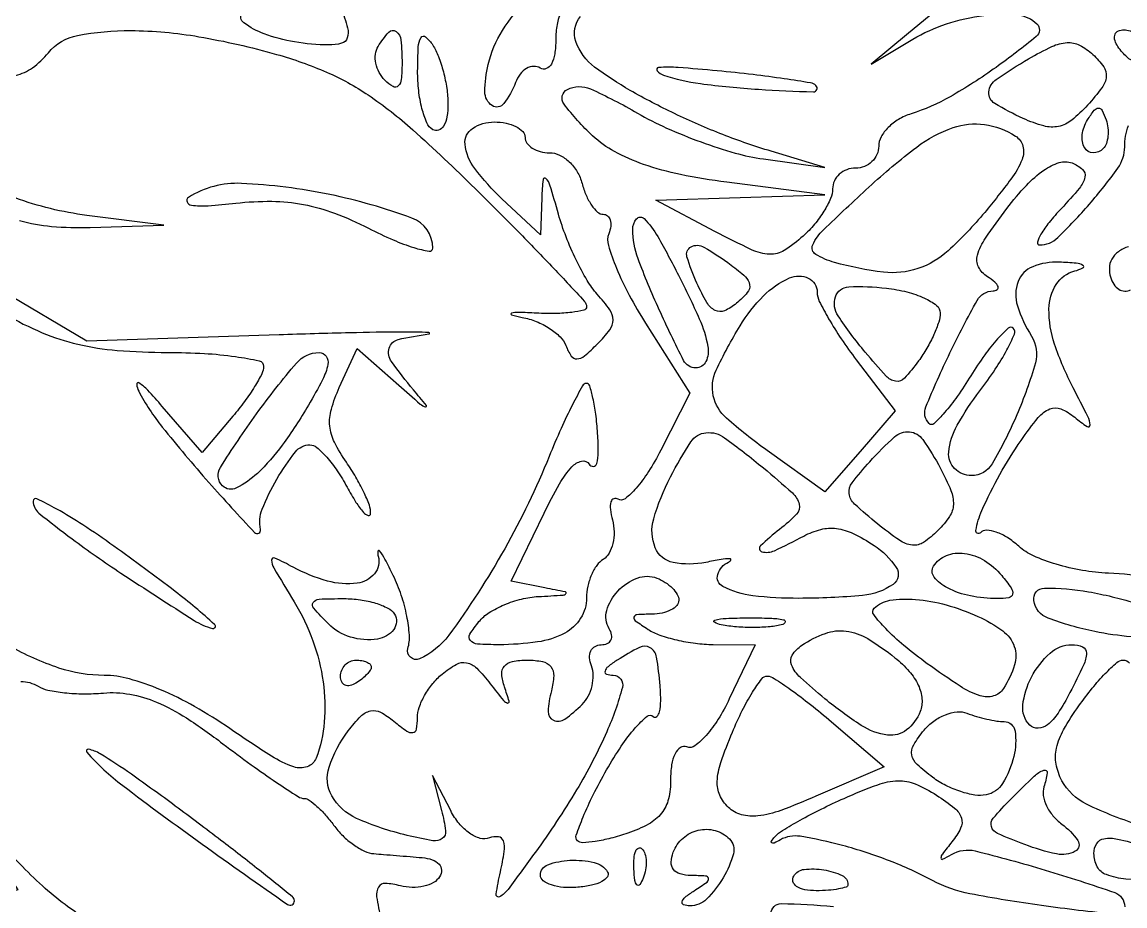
# Model space of a CAD drawing. Header units: inches. Extents: x -279 to 561, y -345 to 342.
# Drawn here: x -210.813 to -210.287, y -299.956 to -299.535 of the extents above; entities that cross this region are included whole.
import ezdxf

# ---------------------------------------------------------------- set-up
doc = ezdxf.new("R2010")
doc.units = ezdxf.units.IN
doc.header["$LTSCALE"] = 0.5
doc.header["$MEASUREMENT"] = 0

msp = doc.modelspace()

# ---------------------------------------------------------------- linework, layer by layer
for points in [[(-205.72684, -301.74723, -0.00001), (-206.54741, -301.74907, -0.000412)], [(-206.54191, -301.73765, -0.00001), (-205.72683, -301.73995, -0.41338)], [(-210.37256, -299.52519), (-210.39045, -299.53998), (-210.40835, -299.55477), (-210.38846, -299.54291, -0.055217), (-210.37245, -299.53562, -0.048644), (-210.35453, -299.53161, -0.051879)], [(-210.66082, -299.52814, -0.022649), (-210.65775, -299.53746, -0.151589), (-210.65789, -299.54228, -0.251259), (-210.66063, -299.54483, -0.066353), (-210.66678, -299.5456, -0.038957), (-210.68301, -299.54421, -0.049145), (-210.69756, -299.54031, -0.067315), (-210.7071, -299.53516, -0.392307), (-210.70811, -299.53004, 0.455397)], [(-210.33857, -299.53131, -0.176975), (-210.3293, -299.53562, -0.442273), (-210.32958, -299.54155, -0.017672), (-210.34876, -299.55629, -0.025616), (-210.37065, -299.57028, -0.052574), (-210.38928, -299.57843, 0.057843), (-210.39517, -299.58108, 0.061637), (-210.40016, -299.58497, 0.069168), (-210.40355, -299.58944, 0.128165), (-210.40469, -299.59382, -0.103835), (-210.40553, -299.59782, -0.09895), (-210.40792, -299.60123, -0.096745), (-210.41148, -299.60351, -0.09444), (-210.41568, -299.60431, 0.088446), (-210.41987, -299.60506, 0.09481), (-210.42344, -299.60721, 0.09999), (-210.42582, -299.61041, 0.110746), (-210.42667, -299.61417, -0.102195), (-210.42763, -299.61883, -0.037121), (-210.43077, -299.62484, -0.034926), (-210.43529, -299.6311, -0.034966), (-210.44064, -299.63667, -0.043367), (-210.4497, -299.64354, -0.154838), (-210.45666, -299.64535, -0.096996), (-210.46522, -299.64321, -0.011603), (-210.48277, -299.63446), (-210.51092, -299.61961), (-210.47062, -299.61836), (-210.43033, -299.61711), (-210.47712, -299.61104, -0.018268), (-210.49908, -299.60738, -0.032852), (-210.51669, -299.60255, -0.040373), (-210.53055, -299.59646, -0.064967), (-210.541, -299.58893, -0.042266), (-210.55461, -299.57379, -0.467444), (-210.553, -299.56684, -0.226454), (-210.54207, -299.56657, -0.026151), (-210.51962, -299.57808, 0.026168), (-210.50573, -299.5852, 0.018005), (-210.48934, -299.59185, 0.018194), (-210.47306, -299.59712, 0.034907), (-210.45964, -299.59993), (-210.43033, -299.60397), (-210.45597, -299.59626, -0.020138), (-210.47892, -299.58834, -0.018173), (-210.50197, -299.57835, -0.018838), (-210.52308, -299.56729, -0.030263), (-210.54006, -299.55613, -0.150077), (-210.54899, -299.54393, -0.26888), (-210.54669, -299.53211, -0.145984)], [(-210.81591, -299.56011, 0.100966), (-210.80788, -299.55646, 0.062713), (-210.80031, -299.54936, -0.173364), (-210.7864, -299.54113, -0.049604), (-210.76107, -299.53878, -0.04112), (-210.72857, -299.54168, -0.026198), (-210.69154, -299.55011, -0.033278), (-210.66773, -299.5586, -0.04641), (-210.64791, -299.56947, -0.034842), (-210.62667, -299.58609, -0.010692), (-210.597, -299.61403, -0.003768), (-210.57664, -299.63434, -0.005918), (-210.55949, -299.65212, -0.001946), (-210.54497, -299.66766, -0.18912), (-210.54389, -299.67042, -0.347979), (-210.54514, -299.67201, -0.026457), (-210.55088, -299.67304, -0.027419), (-210.55857, -299.67359, -0.016585), (-210.5677, -299.67343, 0.006033), (-210.57641, -299.67309, 0.077317), (-210.57964, -299.67351, 0.756667), (-210.57964, -299.67426, 0.020297), (-210.57459, -299.67543, -0.049328), (-210.56783, -299.67741, -0.047367), (-210.56149, -299.68071, -0.051103), (-210.55646, -299.68473, -0.107052), (-210.55373, -299.6889, 0.05437), (-210.55118, -299.69387, 0.26695), (-210.54847, -299.69523, 0.163526), (-210.54491, -299.69381, 0.020175), (-210.53867, -299.68805, 0.032786), (-210.53279, -299.68135, 0.166), (-210.53122, -299.6767, 0.155362), (-210.53277, -299.67189, 0.027716), (-210.53876, -299.66443, -0.049662), (-210.54357, -299.65785, -0.020246), (-210.54881, -299.64807, -0.019795), (-210.55364, -299.63702, -0.023866), (-210.55725, -299.62629, 0.00429), (-210.56133, -299.6124, 0.124553), (-210.56323, -299.60924, 0.631063), (-210.56461, -299.60974, 0.015706), (-210.56521, -299.61841), (-210.56587, -299.63617), (-210.58418, -299.61896, -0.041251), (-210.59718, -299.60456, -0.13889), (-210.60179, -299.59287, -0.281033), (-210.59819, -299.58539, -0.144647), (-210.58784, -299.58233, -0.048028), (-210.58224, -299.58287, -0.068025), (-210.5775, -299.58448, -0.088204), (-210.5743, -299.58686, -0.191087), (-210.57319, -299.58966, 0.156778), (-210.57229, -299.59245, 0.097394), (-210.56976, -299.59483, 0.079473), (-210.56598, -299.59644, 0.060868), (-210.56152, -299.59699, -0.114309), (-210.55677, -299.59809, -0.075597), (-210.55215, -299.60129, -0.069688), (-210.54835, -299.60604, -0.070024), (-210.54601, -299.61164, 0.037498), (-210.54408, -299.61725, 0.049186), (-210.54147, -299.62199, 0.058341), (-210.5386, -299.62526, 0.185953), (-210.53594, -299.62629, -0.177146), (-210.53386, -299.62705, -0.148914), (-210.53258, -299.62903, -0.103355), (-210.53236, -299.63205, -0.058222), (-210.53327, -299.63562, 0.167018), (-210.53347, -299.64114, 0.023723), (-210.52959, -299.65199, 0.024845), (-210.52355, -299.66482, 0.018849), (-210.51572, -299.67826), (-210.4946, -299.71157), (-210.50855, -299.73878, -0.022965), (-210.51436, -299.74892, -0.037796), (-210.52027, -299.75684, -0.045002), (-210.52552, -299.76186, -0.316889), (-210.52885, -299.76206, 0.231974), (-210.5309, -299.76186, 0.240629), (-210.53227, -299.76336, 0.097047), (-210.53254, -299.76692, 0.034224), (-210.53158, -299.77198, -0.058566), (-210.53079, -299.77764, -0.062449), (-210.53136, -299.7832, -0.07009), (-210.53314, -299.78783, -0.128102), (-210.53592, -299.79074, 0.10017), (-210.53897, -299.7936, 0.052184), (-210.54155, -299.79816, 0.048923), (-210.5433, -299.80359, 0.053498), (-210.54389, -299.8091, -0.141446), (-210.54669, -299.81879, -0.130229), (-210.55429, -299.82587, -0.087178), (-210.56721, -299.8301, -0.035742), (-210.58568, -299.83143, -0.016279), (-210.59582, -299.8311, -0.200944), (-210.59921, -299.82941, -0.326584), (-210.59945, -299.82641, -0.035651), (-210.59517, -299.82044, -0.078936), (-210.59029, -299.81615, -0.040826), (-210.58308, -299.81238, -0.039284), (-210.57484, -299.80964, -0.047768), (-210.5668, -299.80845, 0.001888), (-210.555, -299.80779, 0.220848), (-210.55368, -299.80708, 0.549246), (-210.55399, -299.80627, 0.003076), (-210.56371, -299.80432), (-210.57987, -299.80119), (-210.56411, -299.76874, -0.015921), (-210.55678, -299.75481, -0.056906), (-210.55086, -299.74668, -0.14696), (-210.54625, -299.74394, -0.324668), (-210.54265, -299.7454, 0.272785), (-210.54066, -299.74643, 0.322474), (-210.53905, -299.74513, 0.067068), (-210.5383, -299.73963, 0.017571), (-210.53859, -299.7307, 0.014392), (-210.53948, -299.72158, 0.023262), (-210.54082, -299.7139, 0.019573), (-210.54237, -299.70804, 0.330553), (-210.54389, -299.70692, 0.27265), (-210.54581, -299.70807, 0.007279), (-210.55063, -299.71714, 0.013254), (-210.55602, -299.72838, 0.008444), (-210.56171, -299.74171, -0.03126), (-210.58289, -299.78566, -0.030606), (-210.60953, -299.82695, -0.133085), (-210.62354, -299.83811, -0.635305), (-210.62903, -299.83326, 0.088067), (-210.62831, -299.82681, 0.032796), (-210.62951, -299.81775, 0.031262), (-210.63215, -299.80781, 0.032859), (-210.63597, -299.79846, 0.00812), (-210.63993, -299.79066, 0.044532), (-210.64249, -299.7867, 0.663751), (-210.64329, -299.78692, 0.101224), (-210.64313, -299.7893, -0.245576), (-210.64492, -299.7976, -0.189625), (-210.65315, -299.80212, -0.100967), (-210.66732, -299.80108, -0.054182), (-210.68364, -299.7945, 0.014923), (-210.69246, -299.79011, 0.5561), (-210.694, -299.79113, 0.127977), (-210.69295, -299.79478, 0.002707), (-210.68319, -299.81098, -0.049802), (-210.67428, -299.82952, -0.052366), (-210.6694, -299.84914, -0.055311), (-210.66885, -299.8683, -0.071267), (-210.67275, -299.88544, -0.216175), (-210.67694, -299.88957, -0.172207), (-210.68334, -299.88964, -0.059318), (-210.69406, -299.88449, -0.009052), (-210.71387, -299.87139, 0.021977), (-210.73067, -299.86089, 0.028449), (-210.74696, -299.85286, 0.031982), (-210.76171, -299.8477, 0.068057), (-210.77366, -299.84605, -0.080112), (-210.79528, -299.84254, -0.050127), (-210.81873, -299.83203, -0.049355)], [(-210.27498, -299.79986, 0.043321), (-210.29523, -299.79733, -0.033248), (-210.3076, -299.79603, -0.030225), (-210.32009, -299.79309, -0.031537), (-210.33095, -299.78907, -0.079624), (-210.33799, -299.78449, 0.040778), (-210.34333, -299.7804, 0.058519), (-210.34868, -299.77778, 0.075232), (-210.35324, -299.77691, 0.208904), (-210.35622, -299.77807, -0.731237), (-210.35838, -299.77695, -0.061384), (-210.35554, -299.76748, -0.023765), (-210.34697, -299.75028, -0.024129), (-210.33684, -299.73405, -0.019491), (-210.32869, -299.72321, -0.120831), (-210.32317, -299.71905, -0.204473), (-210.31787, -299.71904, -0.072987), (-210.31126, -299.72306, 0.024362), (-210.30536, -299.72749, 0.618938), (-210.304, -299.72672, 0.102938), (-210.30504, -299.72275, 0.003938), (-210.31198, -299.70907, -0.037167), (-210.32087, -299.68821, -0.085479), (-210.32355, -299.6714, -0.13933), (-210.32007, -299.65973, -0.18944), (-210.31128, -299.65332, 0.049066), (-210.30738, -299.65188, 0.602595), (-210.30734, -299.65064, 0.109045), (-210.31055, -299.64964, 0.010989), (-210.3186, -299.64912, 0.106057), (-210.33128, -299.65128, 0.210839), (-210.33827, -299.65842, 0.166912), (-210.33859, -299.66989, 0.065526), (-210.33186, -299.68444, -0.213814), (-210.33004, -299.69711, -0.032035), (-210.33889, -299.72192, -0.030974), (-210.35069, -299.74525, -0.266136), (-210.36045, -299.75084, -0.199173), (-210.36852, -299.74749, -0.224369), (-210.37132, -299.73963, -0.103942), (-210.36729, -299.72685, -0.03473), (-210.35645, -299.71039, 0.015556), (-210.34916, -299.70019, 0.024626), (-210.34364, -299.69097, 0.021591), (-210.34002, -299.68344, 0.306585), (-210.34056, -299.68065, 0.397143), (-210.34295, -299.68058, 0.028636), (-210.34807, -299.68569, 0.027917), (-210.35419, -299.69336, 0.016077), (-210.36073, -299.70322, -0.014897), (-210.36725, -299.71309, -0.025832), (-210.37331, -299.72082, -0.024948), (-210.37838, -299.72609, -0.40521), (-210.38062, -299.72606, -0.302496), (-210.38222, -299.7181, -0.014809), (-210.37074, -299.69234, -0.015306), (-210.35773, -299.66732, -0.267705), (-210.35016, -299.66281, 0.148994), (-210.34818, -299.66217, 0.350653), (-210.34777, -299.66078, 0.124955), (-210.34934, -299.65864, 0.031262), (-210.35289, -299.65607, -0.138134), (-210.3571, -299.65139, -0.186099), (-210.3576, -299.64576, -0.080352), (-210.35379, -299.63764, -0.013107), (-210.34358, -299.6235, -0.02475), (-210.33433, -299.61255, -0.052881), (-210.32598, -299.60531, -0.075438), (-210.31866, -299.60169, -0.170141), (-210.31256, -299.60187, -0.091593), (-210.30757, -299.60493, -0.273977), (-210.30642, -299.6086, -0.11708), (-210.30905, -299.61386, -0.014342), (-210.31765, -299.62356, 0.017089), (-210.32351, -299.63024, 0.036713), (-210.32744, -299.63584, 0.067011), (-210.32906, -299.63961, 0.496137), (-210.32805, -299.64094, 0.195023), (-210.31937, -299.63742, 0.021453), (-210.30432, -299.62151, 0.022942), (-210.29073, -299.60431, 0.156977), (-210.28747, -299.59417, -0.08669), (-210.2857, -299.58403, -0.261884)], [(-210.81402, -299.62927, 0.047941), (-210.79875, -299.63207, 0.028775), (-210.78032, -299.63259), (-210.74536, -299.63155), (-210.78199, -299.62683, -0.055249), (-210.81618, -299.61851, -0.047681)], [(-210.28571, -299.64176, 0.089109), (-210.29049, -299.64413, 0.103071), (-210.29366, -299.6477, 0.131137), (-210.29479, -299.65193, 0.064853), (-210.29425, -299.65613, 0.082425), (-210.29264, -299.65969, 0.098894), (-210.29026, -299.66207, 0.148195), (-210.28747, -299.66292, 0.099038), (-210.28467, -299.66236, 0.097945)], [(-210.82101, -299.67393, 0.030124), (-210.80321, -299.68273, 0.042045), (-210.78633, -299.68823, 0.037973), (-210.7675, -299.69117, 0.019266), (-210.74353, -299.69214, -0.013364), (-210.72597, -299.69264, -0.021962), (-210.71119, -299.69411, -0.017732), (-210.69981, -299.69617, -0.352798), (-210.69774, -299.69874, -0.11887), (-210.69859, -299.70228, -0.019812), (-210.70205, -299.70842, -0.020756), (-210.7068, -299.71545, -0.01707), (-210.71242, -299.72255), (-210.7271, -299.73985), (-210.74604, -299.71787, 0.010431), (-210.75296, -299.71016, 0.060189), (-210.75715, -299.70665, 0.626483), (-210.75824, -299.7073, 0.098548), (-210.75728, -299.71054, 0.048429), (-210.74603, -299.72771, 0.011257), (-210.72381, -299.75413, 0.009108), (-210.70202, -299.77797, 0.761152), (-210.69922, -299.77648, -0.150772), (-210.69845, -299.76688, -0.037101), (-210.69143, -299.75248, -0.034967), (-210.68261, -299.73952, -0.229749), (-210.67574, -299.73618, -0.180584), (-210.67241, -299.73742, -0.033395), (-210.6677, -299.7421, -0.032025), (-210.66266, -299.74862, -0.024381), (-210.65797, -299.75633, 0.015603), (-210.65374, -299.76358, 0.041882), (-210.65017, -299.76835, 0.137349), (-210.64793, -299.76979, 0.492264), (-210.64675, -299.76895, 0.098173), (-210.64738, -299.76498, 0.022325), (-210.65003, -299.75866, 0.022278), (-210.6538, -299.75152, 0.020038), (-210.65832, -299.74448, -0.03701), (-210.66399, -299.73496, -0.092454), (-210.66621, -299.72721, -0.092993), (-210.66548, -299.7192, -0.037741), (-210.66169, -299.70889), (-210.65319, -299.69023), (-210.63339, -299.70771, 0.002193), (-210.62309, -299.71673, 0.101468), (-210.62066, -299.71809, 0.743263), (-210.62022, -299.71745, 0.005481), (-210.62636, -299.70997, -0.019226), (-210.63682, -299.69647, -0.226584), (-210.63795, -299.69011, -0.27375), (-210.63367, -299.68599, -0.026752), (-210.61898, -299.68335, 0.921494), (-210.61901, -299.68264, 0.011167), (-210.63165, -299.68243, 0.004657), (-210.65657, -299.68281, 0.001903), (-210.69041, -299.68377), (-210.78199, -299.68671), (-210.82219, -299.663, -0.006543)], [(-210.27946, -299.91776, -0.035635), (-210.30563, -299.90745, -0.159566), (-210.31739, -299.89621, -0.078779), (-210.32013, -299.88833, -0.10024), (-210.31995, -299.88065, -0.073577), (-210.31657, -299.87193, -0.025582), (-210.30931, -299.86054, -0.015851), (-210.30296, -299.85219, -0.021861), (-210.29671, -299.84515, -0.019307), (-210.2912, -299.83989, -0.182995), (-210.2882, -299.83875, -0.225339), (-210.28515, -299.8402, -0.011844)], [(-210.81338, -299.84893, -0.14079), (-210.80525, -299.85122, 0.088149), (-210.80052, -299.85309, 0.024672), (-210.79264, -299.8543, 0.024075), (-210.78343, -299.85481, 0.023225), (-210.7741, -299.85444, -0.065608), (-210.76151, -299.85501, -0.056276), (-210.74878, -299.85879, -0.043479), (-210.73455, -299.86634, -0.019298), (-210.71716, -299.87859, 0.006076), (-210.70372, -299.88859, 0.008926), (-210.69165, -299.89702, 0.004961), (-210.68134, -299.90381, 0.144013), (-210.67834, -299.90469, -0.158618), (-210.67598, -299.90545, -0.02791), (-210.67233, -299.90844, -0.027814), (-210.66829, -299.91257, -0.021842), (-210.66438, -299.91746, 0.042083), (-210.66008, -299.9224, 0.038822), (-210.65491, -299.9267, 0.041139), (-210.64967, -299.92979, 0.093567), (-210.64525, -299.93099, -0.000559), (-210.64057, -299.93137, -0.000255), (-210.63445, -299.93186, -0.000253), (-210.628, -299.93239, -0.000348), (-210.62221, -299.93288, -0.060319), (-210.61738, -299.93388, -0.126526), (-210.61418, -299.93596, -0.18009), (-210.61303, -299.93878, -0.146851), (-210.61388, -299.94196, -0.127759), (-210.61679, -299.94474, -0.070147), (-210.62141, -299.94652, -0.062543), (-210.62695, -299.9471, -0.058754), (-210.63259, -299.94632, 0.049097), (-210.63979, -299.94517, 0.283019), (-210.64304, -299.94691, 0.172206), (-210.6439, -299.9515, 0.018908), (-210.64182, -299.96216, -0.004877)], [(-210.29167, -299.96003, -0.00717), (-210.32711, -299.95571, -0.014095), (-210.36123, -299.95008, -0.07454), (-210.37905, -299.94376, 0.030434), (-210.39957, -299.93438, 0.026738), (-210.42198, -299.9271, 0.023327), (-210.44207, -299.92273, 0.173068), (-210.45155, -299.92441, -0.018928), (-210.45446, -299.92592, -0.24484), (-210.45564, -299.92588, -0.443707), (-210.45582, -299.92505, -0.029728), (-210.45413, -299.92294, -0.071098), (-210.45044, -299.91989, -0.010782), (-210.44217, -299.91506, -0.011896), (-210.43207, -299.90976, -0.010043), (-210.42116, -299.90463, -0.016675), (-210.40516, -299.89813, -0.079803), (-210.39552, -299.89624, -0.108365), (-210.38725, -299.89776, -0.044044), (-210.37709, -299.90313, -0.026638), (-210.36853, -299.90933, -0.143929), (-210.3653, -299.914, -0.195811), (-210.36563, -299.91886, -0.056511), (-210.36976, -299.92534, 0.006716), (-210.37435, -299.93116, 0.153775), (-210.37506, -299.93313, 0.570773), (-210.37422, -299.93368, 0.020103), (-210.37002, -299.93139, -0.198339), (-210.35866, -299.92968, -0.012525), (-210.3254, -299.93879, -0.010425), (-210.29224, -299.94954, -0.319395), (-210.28747, -299.95625, -0.445852)], [(-210.78291, -299.9618, -0.020945), (-210.79236, -299.95526, -0.022149), (-210.80312, -299.94635, -0.017514), (-210.81396, -299.93582, 0.003444), (-210.82721, -299.92221, 0.072014), (-210.83172, -299.91879, 0.750693), (-210.83267, -299.91973, 0.016827), (-210.82762, -299.92828), (-210.81491, -299.94821), (-210.83874, -299.95537), (-210.86258, -299.96253)], [(-210.45597, -299.95954, -0.418869), (-210.45116, -299.9548, -0.020075), (-210.42628, -299.9562, -0.023121)]]:
    msp.add_lwpolyline(points, format="xyb")
for points in [[(-210.54974, -299.52201, 0.152602), (-210.55312, -299.52444, 0.062028), (-210.55596, -299.52941, 0.053576), (-210.55789, -299.53592, 0.045385), (-210.55854, -299.54308, -0.037053), (-210.55905, -299.5499, -0.087626), (-210.56066, -299.55471, -0.171583), (-210.56307, -299.55689, -0.241248), (-210.56592, -299.55666, 0.148943), (-210.56907, -299.55583, 0.123594), (-210.57242, -299.5568, 0.099723), (-210.57546, -299.55952, 0.069381), (-210.57769, -299.56355, -0.072047), (-210.58331, -299.57359, -0.394988), (-210.58889, -299.57451, -0.254027), (-210.59233, -299.568, -0.054508), (-210.59073, -299.55486, -0.08386), (-210.58395, -299.53871, -0.062494), (-210.57164, -299.52378, -0.070751), (-210.55815, -299.51425, -0.262661), (-210.54812, -299.51465, -0.081641), (-210.54581, -299.51665, -0.231192), (-210.54533, -299.51867, -0.198578), (-210.54662, -299.52052, -0.061958)], [(-210.6318, -299.55449, -0.02285), (-210.63215, -299.56203, -0.178281), (-210.63363, -299.56516, -0.339454), (-210.6361, -299.56545, -0.062607), (-210.63996, -299.56246, -0.074436), (-210.6427, -299.55874, -0.072722), (-210.64427, -299.55436, -0.077894), (-210.64445, -299.55, -0.11056), (-210.64319, -299.54634, -0.044558), (-210.63811, -299.53956, -0.382301), (-210.63465, -299.53918, -0.217734), (-210.63232, -299.54326, -0.022936)], [(-210.60994, -299.57361, -0.040942), (-210.61041, -299.57985, -0.092833), (-210.61199, -299.58429, -0.175006), (-210.61437, -299.58628, -0.229941), (-210.61715, -299.586, -0.154173), (-210.61997, -299.58272, -0.038112), (-210.62229, -299.57593, -0.035387), (-210.62387, -299.56737, -0.02908), (-210.62436, -299.55809, -0.010855), (-210.62406, -299.5465, -0.120351), (-210.62275, -299.54209, -0.473384), (-210.62056, -299.54174, -0.068112), (-210.61715, -299.5457, -0.053371), (-210.61442, -299.55112, -0.026875), (-210.6121, -299.55843, -0.026341), (-210.6105, -299.56633, -0.035266)], [(-210.28014, -299.5457, -0.042167), (-210.28038, -299.54851, -0.061769), (-210.28109, -299.55088, -0.081139), (-210.28214, -299.55248, -0.210953), (-210.28337, -299.55303, -0.151918), (-210.28492, -299.55255, -0.038439), (-210.28698, -299.55088, -0.035638), (-210.28916, -299.54851, -0.029505), (-210.29113, -299.5457, -0.082592), (-210.29228, -299.5429, -0.161196), (-210.29205, -299.54053, -0.182303), (-210.2905, -299.53895, -0.108972), (-210.2879, -299.53838, -0.093332), (-210.28494, -299.53893, -0.09642), (-210.28242, -299.54053, -0.099167), (-210.28074, -299.54291, -0.105053)], [(-210.30515, -299.5743, -0.038879), (-210.31271, -299.58146, -0.11921), (-210.31905, -299.58446, -0.119551), (-210.32604, -299.58423, -0.039213), (-210.33579, -299.58068, -0.028585), (-210.34941, -299.57351, -0.287095), (-210.35219, -299.56803, -0.222986), (-210.34871, -299.56208, -0.018611), (-210.33324, -299.55224, -0.021782), (-210.32212, -299.54636, -0.094073), (-210.31492, -299.54448, -0.13664), (-210.30897, -299.54572, -0.067828), (-210.30261, -299.55018, -0.051245), (-210.29749, -299.556, -0.182932), (-210.29625, -299.56072, -0.134961), (-210.29831, -299.56599, -0.023573)], [(-210.50726, -299.55997, 0.050485), (-210.48966, -299.56405, 0.014672), (-210.46193, -299.56676, 0.011002), (-210.43581, -299.56797, 0.696391), (-210.4346, -299.56493, 0.143463), (-210.43716, -299.56371, 0.00382), (-210.44967, -299.56175, 0.007692), (-210.46455, -299.55978, 0.005154), (-210.48161, -299.55796, 0.005868), (-210.50016, -299.55639, 0.037742), (-210.50956, -299.55642, 0.602389), (-210.51021, -299.55791, 0.14241)], [(-210.29769, -299.595, -0.198339), (-210.30255, -299.59702, -0.274516), (-210.30652, -299.59468, -0.160291), (-210.30769, -299.58837, -0.105175), (-210.30518, -299.58135, -0.024362), (-210.30203, -299.57677, -0.233206), (-210.29996, -299.57574, -0.286646), (-210.29819, -299.57684, -0.033951), (-210.29635, -299.58132, -0.052621), (-210.2955, -299.58519, -0.052345), (-210.29547, -299.58916, -0.057227), (-210.29622, -299.59263, -0.115259)], [(-210.33954, -299.58902, -0.188447), (-210.33598, -299.59386, -0.162424), (-210.33637, -299.60019, -0.065791), (-210.34169, -299.6096, -0.011879), (-210.35419, -299.62541, -0.03364), (-210.37157, -299.64367, -0.105662), (-210.38607, -299.65222, -0.11059), (-210.40241, -299.65389, -0.038768), (-210.4257, -299.64927, -0.066879), (-210.43468, -299.6454, -0.381224), (-210.4361, -299.64084, -0.095621), (-210.43101, -299.63368, -0.004522), (-210.40938, -299.61337, -0.024041), (-210.38655, -299.59427, -0.078438), (-210.36924, -299.58499, -0.120561), (-210.35429, -299.58356, -0.105394)], [(-210.73353, -299.61829, 0.36), (-210.73423, -299.62043, 0.275031), (-210.73219, -299.622, 0.047111), (-210.72421, -299.62222, 0.011293), (-210.71101, -299.62103, -0.030296), (-210.69384, -299.62014, -0.044389), (-210.6788, -299.62162, -0.043566), (-210.66405, -299.62575, -0.027818), (-210.64775, -299.63296, 0.014959), (-210.63601, -299.63851, 0.02779), (-210.62614, -299.64218, 0.031855), (-210.61891, -299.64393, 0.465964), (-210.61715, -299.64245, 0.313708), (-210.62711, -299.62814, 0.037556), (-210.66621, -299.61691, 0.039794), (-210.70835, -299.6116, 0.153736)], [(-210.50008, -299.6553, -0.013681), (-210.49017, -299.6761, -0.058127), (-210.4861, -299.68924, -0.156231), (-210.48701, -299.69649, -0.291798), (-210.49181, -299.69955, -0.282531), (-210.49763, -299.69598, -0.010493), (-210.50926, -299.67179, -0.016819), (-210.51935, -299.6475, -0.090278), (-210.52191, -299.63347, -0.183653), (-210.52002, -299.6285, -0.431603), (-210.51647, -299.62839, -0.067443), (-210.50996, -299.63694, -0.011043)], [(-210.47503, -299.65049, -0.026365), (-210.46819, -299.65606, -0.175575), (-210.46617, -299.65988, -0.215882), (-210.46728, -299.66364, -0.041616), (-210.47248, -299.66874, -0.069762), (-210.47819, -299.67228, -0.224518), (-210.48255, -299.67216, -0.144149), (-210.48652, -299.66841, -0.025336), (-210.4913, -299.6592, -0.034197), (-210.49603, -299.64658, -0.356503), (-210.49406, -299.64183, -0.262057), (-210.48799, -299.64195, -0.024495)], [(-210.43399, -299.66341, 0.115348), (-210.43297, -299.66781, 0.016128), (-210.42853, -299.6761, 0.017725), (-210.42251, -299.68571, 0.014212), (-210.41538, -299.69563), (-210.39677, -299.72003), (-210.41355, -299.7393), (-210.43033, -299.75858), (-210.4578, -299.73889, -0.024904), (-210.47724, -299.72344, -0.160263), (-210.48351, -299.71276, -0.164971), (-210.48213, -299.70062, -0.026788), (-210.47071, -299.67941, -0.057758), (-210.45964, -299.66523, -0.095688), (-210.44717, -299.65667, -0.214804), (-210.43822, -299.65678, -0.291711)], [(-210.37538, -299.67331, -0.079418), (-210.37608, -299.67765, -0.026485), (-210.37841, -299.68365, -0.025594), (-210.38173, -299.69014, -0.026529), (-210.38567, -299.69617, -0.027128), (-210.39242, -299.70442, -0.252887), (-210.39661, -299.70588, -0.169328), (-210.40119, -299.7034, -0.011521), (-210.41107, -299.69207, -0.02563), (-210.42403, -299.67476, -0.231278), (-210.42529, -299.66565, -0.312155), (-210.41898, -299.66087, -0.039781), (-210.40103, -299.66153, -0.031956), (-210.3912, -299.66332, -0.046705), (-210.38292, -299.66623, -0.057143), (-210.37714, -299.66973, -0.231979)], [(-210.67639, -299.71729, -0.023744), (-210.68885, -299.73629, -0.047396), (-210.70074, -299.74977, -0.071686), (-210.71071, -299.75674, -0.323775), (-210.71732, -299.75568, -0.348938), (-210.71832, -299.74697, -0.017375), (-210.70115, -299.72145, -0.019306), (-210.68211, -299.69721, -0.220097), (-210.67135, -299.69223, -0.241865), (-210.66798, -299.69396, -0.207932), (-210.66714, -299.69788, -0.069676), (-210.66971, -299.7052, -0.014079)], [(-210.45964, -299.74718, -0.00964), (-210.44582, -299.75911, -0.146085), (-210.44255, -299.76445, -0.263456), (-210.4438, -299.76923, -0.035063), (-210.45188, -299.77645, 0.02688), (-210.46101, -299.78434, 0.581298), (-210.4603, -299.78711, 0.17725), (-210.4544, -299.78662, 0.014572), (-210.44035, -299.77962, -0.0607), (-210.43224, -299.77648, -0.095687), (-210.42481, -299.77604, -0.080044), (-210.41684, -299.77844, -0.031974), (-210.40689, -299.78409, -0.101388), (-210.39635, -299.79456, -0.406229), (-210.39786, -299.80266, -0.132332), (-210.41233, -299.80795, -0.0211), (-210.44272, -299.80933, -0.030006), (-210.46465, -299.80809, -0.090324), (-210.47892, -299.80372, -0.360402), (-210.48138, -299.79793, -0.221281), (-210.47617, -299.79205, 0.181285), (-210.47516, -299.79107, 0.555539), (-210.47556, -299.79044, 0.03895), (-210.47982, -299.79083, 0.008538), (-210.48704, -299.7922, -0.100862), (-210.50259, -299.79224, -0.249772), (-210.51112, -299.78523, -0.170075), (-210.5119, -299.7715, -0.049249), (-210.50393, -299.7515, -0.025847), (-210.49413, -299.73473, -0.22703), (-210.48697, -299.7304, -0.183297), (-210.47815, -299.73279, -0.016245)], [(-210.37527, -299.74739, -0.024733), (-210.3703, -299.75789, -0.108613), (-210.36911, -299.7646, -0.137706), (-210.37097, -299.77033, -0.049476), (-210.37646, -299.77703, -0.048708), (-210.38329, -299.78264, -0.177027), (-210.38865, -299.78396, -0.124114), (-210.39477, -299.78168, -0.019153), (-210.40523, -299.77385, -0.015424), (-210.41619, -299.7644, -0.177412), (-210.41877, -299.75942, -0.198035), (-210.41736, -299.75424, -0.019915), (-210.40898, -299.74421, -0.025586), (-210.39708, -299.73233, -0.209738), (-210.38996, -299.72998, -0.221296), (-210.38365, -299.73368, -0.028558)], [(-210.80754, -299.76303, 0.22086), (-210.80482, -299.76867, 0.012258), (-210.789, -299.781, 0.01359), (-210.76573, -299.79728, 0.004552), (-210.73087, -299.81982, 0.074894), (-210.72213, -299.82367, 0.784654), (-210.72109, -299.82181, 0.02378), (-210.73987, -299.80603, 0.007638), (-210.76917, -299.78441, 0.009797), (-210.78392, -299.77429, 0.018296), (-210.79631, -299.76679, 0.016262), (-210.80579, -299.76191, 0.555681)], [(-210.34608, -299.79846, -0.019721), (-210.34155, -299.80438, -0.204932), (-210.34092, -299.80731, -0.31432), (-210.34268, -299.80901, -0.039507), (-210.34825, -299.80945, -0.04968), (-210.36101, -299.80818, -0.068065), (-210.3719, -299.80439, -0.105325), (-210.37824, -299.79926, -0.318735), (-210.37857, -299.79403, -0.162464), (-210.37245, -299.78892, -0.127819), (-210.36382, -299.78789, -0.104499), (-210.35434, -299.79128, -0.081697)], [(-210.49993, -299.81023, -0.18701), (-210.5009, -299.81274, -0.088362), (-210.5037, -299.81488, -0.06863), (-210.50784, -299.81636, -0.049021), (-210.51275, -299.81689, 0.011938), (-210.51992, -299.81712, 0.327416), (-210.5213, -299.81825, 0.309569), (-210.52067, -299.81997, 0.011213), (-210.51458, -299.8241, 0.060378), (-210.50896, -299.82684, 0.026006), (-210.50094, -299.82915, 0.025271), (-210.49204, -299.83075, 0.030472), (-210.48356, -299.83131), (-210.46354, -299.83143), (-210.47587, -299.85729, -0.027866), (-210.48117, -299.86698, -0.042352), (-210.48691, -299.87466, -0.050839), (-210.49225, -299.87958, -0.257557), (-210.49612, -299.88012, 0.244674), (-210.49914, -299.88046, 0.130167), (-210.50167, -299.88336, 0.078038), (-210.50334, -299.88868, 0.040043), (-210.50382, -299.89566, -0.061192), (-210.50484, -299.9049, -0.110634), (-210.50815, -299.91171, -0.099809), (-210.51433, -299.9169, -0.043366), (-210.5242, -299.92122, -0.018367), (-210.53234, -299.92365, -0.026007), (-210.53974, -299.92515, -0.024392), (-210.54574, -299.92576, -0.212281), (-210.54818, -299.92482, -0.287251), (-210.54878, -299.92219, -0.014144), (-210.5455, -299.91351, -0.019284), (-210.54067, -299.90295, -0.012347), (-210.53431, -299.89107, -0.018127), (-210.52734, -299.87978, -0.031908), (-210.52068, -299.87107, -0.036588), (-210.51507, -299.86551, -0.39168), (-210.51213, -299.86562, 0.406079), (-210.51044, -299.86564, 0.148934), (-210.50914, -299.86335, 0.054643), (-210.50855, -299.85817, 0.021524), (-210.50883, -299.85098, 0.020403), (-210.51052, -299.83735, 0.220093), (-210.51357, -299.83287, 0.256739), (-210.51862, -299.83268, 0.027146), (-210.52923, -299.83875, 0.022673), (-210.53366, -299.8419, 0.161989), (-210.53509, -299.84406, 0.400266), (-210.53433, -299.84545, 0.075003), (-210.53118, -299.84597, -0.489254), (-210.52681, -299.85174, -0.038172), (-210.53423, -299.87287, -0.031869), (-210.54861, -299.90063, -0.02159), (-210.56828, -299.93033, -0.00326), (-210.5813, -299.94801, -0.104965), (-210.5853, -299.95152, -0.624057), (-210.58698, -299.95036, -0.019417), (-210.58495, -299.93968, 0.019119), (-210.5831, -299.92999, 0.116113), (-210.5835, -299.92493, 0.292131), (-210.58587, -299.92298, 0.122774), (-210.59016, -299.9235, -0.162895), (-210.59458, -299.92369, -0.083953), (-210.59964, -299.92127, -0.068368), (-210.60457, -299.91667, -0.052262), (-210.60861, -299.91049), (-210.61723, -299.8937), (-210.61294, -299.91047, -0.028397), (-210.61105, -299.92013, -0.27801), (-210.61262, -299.92379, -0.20147), (-210.61709, -299.92482, -0.015601), (-210.62939, -299.92228, -0.045034), (-210.65344, -299.91418, -0.162169), (-210.66527, -299.90345, -0.212226), (-210.66657, -299.88976, -0.081258), (-210.65744, -299.87246, -0.032443), (-210.65143, -299.86551, -0.147249), (-210.64678, -299.86297, -0.176104), (-210.64199, -299.86364, -0.050998), (-210.63569, -299.86787, 0.017943), (-210.62959, -299.87257, 0.194789), (-210.62663, -299.87329, 0.325014), (-210.62493, -299.87162, 0.041338), (-210.62448, -299.86619, -0.085579), (-210.62363, -299.86127, -0.04367), (-210.62102, -299.85555, -0.041695), (-210.6172, -299.84997, -0.048873), (-210.61269, -299.84542, -0.045854), (-210.60594, -299.84079, -0.178622), (-210.60102, -299.84002, -0.149684), (-210.59624, -299.8426, -0.029458), (-210.58973, -299.85002, 0.004127), (-210.58338, -299.85804, 0.168369), (-210.58152, -299.8592, 0.574825), (-210.58077, -299.8584, 0.01047), (-210.58297, -299.85157, -0.061754), (-210.58426, -299.84546, -0.199564), (-210.58302, -299.84159, -0.173566), (-210.57923, -299.8394, -0.045201), (-210.57211, -299.83875, -0.049423), (-210.56481, -299.83947, -0.179425), (-210.56091, -299.84188, -0.181169), (-210.55954, -299.84623, -0.050542), (-210.56066, -299.8534, 0.051335), (-210.56219, -299.86327, 0.312025), (-210.55961, -299.86743, 0.263102), (-210.55426, -299.86688, 0.042004), (-210.54593, -299.85984, 0.07672), (-210.54307, -299.85594, 0.061633), (-210.54126, -299.85107, 0.062739), (-210.54071, -299.846, 0.087391), (-210.54158, -299.84152, -0.076139), (-210.54242, -299.83766, -0.124512), (-210.54181, -299.83439, -0.152158), (-210.53985, -299.83223, -0.134231), (-210.53691, -299.83143, 0.101378), (-210.53402, -299.83083, 0.177785), (-210.53227, -299.82918, 0.167359), (-210.53194, -299.8267, 0.088521), (-210.5331, -299.82378, -0.212084), (-210.53427, -299.81518, -0.118897), (-210.52894, -299.80585, -0.113163), (-210.5197, -299.79967, -0.184743), (-210.51038, -299.79968, -0.050731), (-210.50639, -299.8017, -0.055308), (-210.503, -299.80443, -0.062418), (-210.50069, -299.80743, -0.133607)], [(-210.27035, -299.81683, -0.260465), (-210.26849, -299.82244, -0.288224), (-210.27234, -299.82657, -0.085606), (-210.28441, -299.82764, -0.029784), (-210.30175, -299.82515, -0.038874), (-210.32391, -299.8188, -0.270945), (-210.33075, -299.81041, -0.457485), (-210.3257, -299.80445, -0.046534), (-210.30472, -299.8062, -0.014185), (-210.29346, -299.80853, -0.016806), (-210.28297, -299.8114, -0.015772), (-210.27436, -299.81436, -0.094716)], [(-210.63543, -299.81682, -0.309627), (-210.63578, -299.82419, -0.196933), (-210.64345, -299.82873, -0.109977), (-210.6563, -299.82778, -0.123823), (-210.66691, -299.82144, -0.015035), (-210.67386, -299.81405, -0.331919), (-210.6741, -299.81128, -0.248524), (-210.67136, -299.80968, -0.009949), (-210.65945, -299.80945, -0.034923), (-210.65167, -299.80999, -0.039636), (-210.64437, -299.81161, -0.04343), (-210.63852, -299.81398, -0.137231)], [(-210.35741, -299.81795, -0.050414), (-210.34559, -299.82485, -0.151486), (-210.34007, -299.83225, -0.165057), (-210.33995, -299.84105, -0.062813), (-210.34524, -299.8523, -0.182899), (-210.34998, -299.85586, -0.150631), (-210.35634, -299.85576, -0.065193), (-210.36584, -299.85122, -0.012711), (-210.38152, -299.84046, -0.016466), (-210.39269, -299.83179, -0.028025), (-210.40135, -299.82375, -0.028172), (-210.40708, -299.81707, -0.376031), (-210.40688, -299.81408, -0.159684), (-210.39933, -299.81026, -0.057555), (-210.38715, -299.80981, -0.049104), (-210.37255, -299.81241, -0.038347)], [(-210.45039, -299.82181, -0.041951), (-210.45645, -299.82286, -0.020826), (-210.46425, -299.82323, -0.020511), (-210.47242, -299.82293, -0.028254), (-210.4797, -299.82195, -0.082665), (-210.48294, -299.82075, -0.67161), (-210.48279, -299.81966, -0.053901), (-210.47743, -299.81886, -0.008901), (-210.46696, -299.81862, -0.009782), (-210.45642, -299.81877, -0.038992), (-210.45001, -299.8195, -0.417468), (-210.44926, -299.82061, -0.285845)], [(-210.39695, -299.83761, -0.042317), (-210.39015, -299.84414, -0.070685), (-210.38582, -299.85076, -0.087787), (-210.38408, -299.85721, -0.114207), (-210.38492, -299.86325, -0.135212), (-210.39138, -299.87201, -0.202507), (-210.40042, -299.87449, -0.110386), (-210.41297, -299.86988, -0.029234), (-210.43033, -299.8572, -0.014011), (-210.442, -299.84703, -0.105052), (-210.44621, -299.84108, -0.246882), (-210.44585, -299.83638, -0.10483), (-210.44132, -299.83171, -0.060842), (-210.43011, -299.82601, -0.120824), (-210.42026, -299.82494, -0.101977), (-210.40993, -299.82854, -0.035504)], [(-210.31355, -299.85425, -0.024753), (-210.31922, -299.86401, -0.079381), (-210.32425, -299.86957, -0.160343), (-210.32871, -299.87125, -0.209781), (-210.33273, -299.86969, -0.228799), (-210.33601, -299.86026, -0.09243), (-210.3319, -299.84691, -0.088058), (-210.32301, -299.83542, -0.186231), (-210.31266, -299.83143, -0.103549), (-210.30752, -299.8325, -0.308424), (-210.3057, -299.8354, -0.100334), (-210.30711, -299.84119, -0.009664)], [(-210.64646, -299.84198, -0.151918), (-210.64694, -299.84353, -0.038439), (-210.64861, -299.84559, -0.035638), (-210.65098, -299.84777, -0.029505), (-210.65378, -299.84974, -0.082592), (-210.65658, -299.85089, -0.161196), (-210.65896, -299.85066, -0.182303), (-210.66053, -299.84911, -0.108972), (-210.66111, -299.84651, -0.093332), (-210.66055, -299.84355, -0.09642), (-210.65896, -299.84103, -0.099167), (-210.65658, -299.83935, -0.105053), (-210.65378, -299.83875, -0.042167), (-210.65098, -299.83899, -0.061769), (-210.64861, -299.8397, -0.081139), (-210.647, -299.84075, -0.210953)], [(-210.42723, -299.86812), (-210.40215, -299.88956), (-210.43456, -299.90364, -0.014627), (-210.45133, -299.91036, -0.056536), (-210.4622, -299.913, -0.098228), (-210.47001, -299.91245, -0.122949), (-210.47632, -299.90892, -0.100201), (-210.48042, -299.90312, -0.117977), (-210.48162, -299.89653, -0.0693), (-210.47987, -299.8875, -0.016303), (-210.47439, -299.87309, -0.016285), (-210.46967, -299.86276, -0.024333), (-210.46483, -299.8541, -0.02146), (-210.46039, -299.84763, -0.250518), (-210.45771, -299.84638, -0.132525), (-210.45446, -299.84745, -0.009373), (-210.44653, -299.85288, -0.012712), (-210.43723, -299.85988, -0.009224)], [(-210.34497, -299.86806, -0.372227), (-210.33973, -299.87259, -0.096846), (-210.3403, -299.88465, -0.076769), (-210.34565, -299.89753, -0.211978), (-210.35355, -299.90299, -0.087053), (-210.35883, -299.90307, -0.039169), (-210.36559, -299.90143, -0.037228), (-210.37264, -299.89853, -0.041684), (-210.37891, -299.8947, -0.029787), (-210.38636, -299.88854, -0.160572), (-210.38886, -299.88399, -0.181069), (-210.38801, -299.87917, -0.039939), (-210.38309, -299.87218, -0.062449), (-210.37847, -299.86785, -0.062832), (-210.37293, -299.8648, -0.068944), (-210.36735, -299.86343, -0.117706), (-210.36262, -299.86406, 0.019913), (-210.3581, -299.86559, 0.016027), (-210.35314, -299.86688, 0.016319), (-210.34847, -299.86778, 0.039367)], [(-210.78199, -299.88267, 0.048443), (-210.76486, -299.89854, 0.007272), (-210.7271, -299.92639, 0.002737), (-210.68641, -299.95518, 0.606572), (-210.68309, -299.95344, 0.227145), (-210.68401, -299.95151, 0.001366), (-210.69977, -299.93891, 0.005241), (-210.7181, -299.92464, 0.003269), (-210.73986, -299.90828, 0.005844), (-210.76077, -299.89316, 0.01705), (-210.77566, -299.8834, 0.084925), (-210.78115, -299.88123, 0.723461)], [(-210.32596, -299.89919, 0.124747), (-210.32628, -299.90333, 0.069485), (-210.32473, -299.90818, 0.062353), (-210.32164, -299.91296, 0.059551), (-210.31743, -299.91691, -0.08293), (-210.30983, -299.92473, -0.444338), (-210.31104, -299.92985, -0.180531), (-210.31989, -299.93115, -0.038062), (-210.33512, -299.92665, -0.012226), (-210.34809, -299.92136, -0.220392), (-210.35099, -299.91808, -0.256996), (-210.35013, -299.91406, -0.016389), (-210.34164, -299.90491, -0.006651), (-210.33054, -299.894, -0.103825), (-210.32604, -299.89121, -0.565765), (-210.32439, -299.89254, -0.046475)], [(-210.47577, -299.92397, -0.269898), (-210.47391, -299.93102, -0.066726), (-210.47878, -299.94246, -0.064326), (-210.48676, -299.95267, -0.200336), (-210.49469, -299.95586, -0.08618), (-210.49762, -299.95531, -0.392538), (-210.49833, -299.9539, -0.15542), (-210.49686, -299.95171, -0.024608), (-210.4926, -299.94865, 0.010677), (-210.48647, -299.9445, 0.301908), (-210.48581, -299.94279, 0.33565), (-210.48714, -299.94166, 0.01202), (-210.49421, -299.94143, -0.068041), (-210.49934, -299.94068, -0.162377), (-210.50248, -299.93853, -0.174375), (-210.50356, -299.93504, -0.0807), (-210.50258, -299.93033, -0.120778), (-210.49789, -299.92358, -0.123269), (-210.49065, -299.91983, -0.126134), (-210.48263, -299.91997, -0.129852)], [(-210.24912, -299.9401, -0.292657), (-210.24862, -299.94239, -0.224095), (-210.25049, -299.94423, -0.075955), (-210.25563, -299.94518, -0.025468), (-210.26328, -299.94504, -0.006007), (-210.28687, -299.94311, -0.064329), (-210.29622, -299.941, -0.185075), (-210.30052, -299.93726, -0.122675), (-210.30212, -299.93084, -0.138221), (-210.3008, -299.92614, -0.218431), (-210.29738, -299.92385, -0.093989), (-210.29083, -299.92402, -0.016408), (-210.2788, -299.92705, -0.016256), (-210.26941, -299.93008, -0.017503), (-210.26047, -299.93364, -0.017294), (-210.25304, -299.93722, -0.075621)], [(-210.5169, -299.94269, -0.054073), (-210.51853, -299.94575, -0.470617), (-210.51986, -299.94587, -0.168741), (-210.5209, -299.94373, -0.018894), (-210.52133, -299.93827, -0.028489), (-210.52125, -299.93317, -0.077125), (-210.52044, -299.92965, -0.208169), (-210.51909, -299.92831, -0.296942), (-210.51748, -299.92865, -0.126455), (-210.51607, -299.93105, -0.060344), (-210.51549, -299.9346, -0.05415), (-210.51576, -299.93869, -0.051402)], [(-210.53386, -299.93977, -0.307643), (-210.53396, -299.94208, -0.115355), (-210.53656, -299.94427, -0.06477), (-210.54151, -299.94603, -0.032479), (-210.54808, -299.94701, -0.038713), (-210.55489, -299.94704, -0.060468), (-210.56064, -299.94592, -0.082842), (-210.56454, -299.9439, -0.235833), (-210.56587, -299.94124, -0.316409), (-210.56236, -299.93625, -0.074907), (-210.5518, -299.93416, -0.068179), (-210.54023, -299.9352, -0.200339)], [(-210.41934, -299.94577, -0.327354), (-210.42017, -299.94689, -0.029196), (-210.42377, -299.9478, -0.029198), (-210.42864, -299.94844, -0.017964), (-210.43443, -299.94865, -0.045552), (-210.4399, -299.94815, -0.099152), (-210.44381, -299.94659, -0.177225), (-210.44553, -299.94429, -0.214542), (-210.44518, -299.94164, -0.231296), (-210.44018, -299.93849, -0.0667), (-210.43079, -299.93872, -0.069655), (-210.42214, -299.94138, -0.291414)]]:
    msp.add_lwpolyline(points, format="xyb", close=True)

doc.saveas('drawing.dxf')
